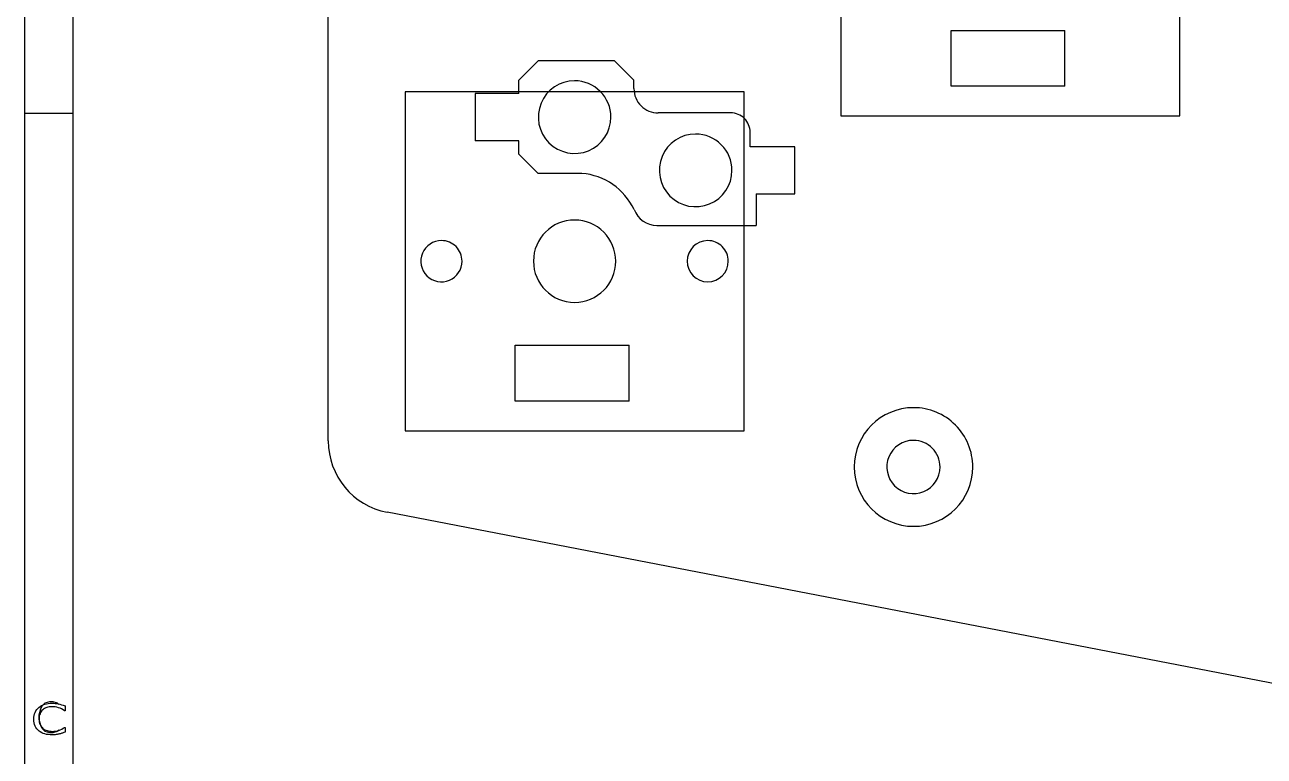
# Model space of a CAD drawing. Header units: millimetres. Extents: x 0 to 277, y 107 to 297.
# Drawn here: x 0.1 to 51.3, y 170.4 to 200.6 of the extents above; entities that cross this region are included whole.
import ezdxf

# ---------------------------------------------------------------- set-up
doc = ezdxf.new("R2010")
doc.units = ezdxf.units.MM
doc.layers.add('Layer_1', color=7, linetype='CONTINUOUS')

msp = doc.modelspace()

# ---------------------------------------------------------------- linework, layer by layer
at = {"layer": 'Layer_1', "color": 7}
for points in [[(0.075, 296.925), (277.0772, 296.925), (277.0772, 106.9178), (0.075, 106.9178)], [(0.075, 296.925), (277.0772, 296.925), (277.0772, 106.9178), (0.075, 106.9178)], [(0.075, 296.925), (277.0772, 296.925), (277.0772, 106.9178), (0.075, 106.9178)], [(2.075, 294.925), (275.0772, 294.925), (275.0772, 108.9178), (2.075, 108.9178)], [(2.075, 294.925), (275.0772, 294.925), (275.0772, 108.9178), (2.075, 108.9178)], [(2.075, 294.925), (275.0772, 294.925), (275.0772, 108.9178), (2.075, 108.9178)], [(33.7894, 196.8156), (47.7894, 196.8156), (47.7894, 210.8156), (33.7894, 210.8156)], [(22.789401, 198.2656)], [(22.789401, 198.2656)], [(22.789401, 198.2656)], [(15.7894, 183.8156), (29.7894, 183.8156), (29.7894, 197.8156), (15.7894, 197.8156)], [(27.789401, 196.0656)], [(27.789401, 196.0656)], [(27.789401, 196.0656)], [(22.789401, 192.5156)], [(22.789401, 192.5156)], [(22.789401, 192.5156)], [(17.289399, 191.6656)], [(17.289399, 191.6656)], [(17.289399, 191.6656)], [(28.289401, 191.6656)], [(28.289401, 191.6656)], [(28.289401, 191.6656)], [(36.789401, 184.7656)], [(36.789401, 183.4156)], [(36.789401, 183.4156)], [(36.789401, 183.4156)]]:
    msp.add_lwpolyline(points, close=True, dxfattribs=at)
for points in [[(12.6114, 183.3901), (12.6114, 232.3655)], [(38.3394, 200.3406), (43.0394, 200.3406)], [(38.3394, 198.0406), (38.3394, 200.3406)], [(43.0394, 198.0406), (43.0394, 200.3406)], [(21.2894, 199.0906), (20.4894, 198.2906)], [(24.4394, 199.0906), (21.2894, 199.0906)], [(24.4394, 199.0906), (25.2394, 198.2906)], [(20.4894, 197.7406), (20.4894, 198.2906)], [(25.2394, 197.9406), (25.2394, 198.2906)], [(18.6854, 197.7406), (18.6854, 195.7906)], [(20.4894, 197.7406), (18.6854, 197.7406)], [(43.0394, 198.0406), (38.3394, 198.0406)], [(0.075, 196.925), (2.075, 196.925)], [(0.075, 196.925), (2.075, 196.925)], [(0.075, 196.925), (2.075, 196.925)], [(29.2394, 196.9406), (26.2394, 196.9406)], [(30.0394, 195.5406), (30.0394, 196.1406)], [(20.4894, 195.7906), (18.6854, 195.7906)], [(20.4894, 195.2406), (20.4894, 195.7906)], [(20.4894, 195.2406), (21.2894, 194.4406)], [(31.8934, 195.5406), (30.0394, 195.5406)], [(31.8934, 193.5906), (31.8934, 195.5406)], [(23.0894, 194.4406), (21.2894, 194.4406)], [(30.2934, 193.5906), (30.2934, 192.9906)], [(30.2934, 193.5906), (31.8934, 193.5906)], [(30.2934, 192.9906), (30.2934, 192.2906)], [(26.1894, 192.2906), (30.2934, 192.2906)], [(20.3394, 187.3406), (25.0394, 187.3406)], [(20.3394, 185.0406), (20.3394, 187.3406)], [(25.0394, 185.0406), (25.0394, 187.3406)], [(25.0394, 185.0406), (20.3394, 185.0406)], [(99.4485, 164.1388), (15.0423, 180.4445)], [(1.4774, 171.4552), (1.4155, 171.3933), (1.2298, 171.3314), (1.106, 171.3314), (0.9202, 171.3933), (0.7964, 171.5171), (0.7345, 171.6409), (0.6726, 171.8885), (0.6726, 172.0743), (0.7345, 172.3219), (0.7964, 172.4457), (0.9202, 172.5695), (1.106, 172.6314), (1.2298, 172.6314), (1.4155, 172.5695), (1.4774, 172.5076)], [(1.4774, 171.4552), (1.4155, 171.3933), (1.2298, 171.3314), (1.106, 171.3314), (0.9202, 171.3933), (0.7964, 171.5171), (0.7345, 171.6409), (0.6726, 171.8885), (0.6726, 172.0743), (0.7345, 172.3219), (0.7964, 172.4457), (0.9202, 172.5695), (1.106, 172.6314), (1.2298, 172.6314), (1.4155, 172.5695), (1.4774, 172.5076)], [(1.4774, 171.4552), (1.4155, 171.3933), (1.2298, 171.3314), (1.106, 171.3314), (0.9202, 171.3933), (0.7964, 171.5171), (0.7345, 171.6409), (0.6726, 171.8885), (0.6726, 172.0743), (0.7345, 172.3219), (0.7964, 172.4457), (0.9202, 172.5695), (1.106, 172.6314), (1.2298, 172.6314), (1.4155, 172.5695), (1.4774, 172.5076)], [(1.736637, 172.44726), (1.736637, 172.24837), (1.721007, 172.24837)], [(1.736637, 172.44726), (1.736637, 172.24837), (1.721007, 172.24837)], [(1.736637, 172.44726), (1.736637, 172.24837), (1.721007, 172.24837)], [(1.722051, 171.56297), (1.736641, 171.56297), (1.736643, 171.36641)], [(1.722051, 171.56297), (1.736641, 171.56297), (1.736643, 171.36641)], [(1.722051, 171.56297), (1.736641, 171.56297), (1.736643, 171.36641)]]:
    msp.add_lwpolyline(points, dxfattribs=at)
for points in [[(22.789401, 198.2656), (22.182708, 198.2656), (21.635753, 197.900137), (21.403582, 197.339625)], [(22.789401, 198.2656), (22.182708, 198.2656), (21.635753, 197.900137), (21.403582, 197.339625)], [(22.789401, 198.2656), (22.182708, 198.2656), (21.635753, 197.900137), (21.403582, 197.339625)], [(23.850061, 197.82626), (23.568757, 198.107565), (23.187226, 198.2656), (22.789401, 198.2656)], [(23.850061, 197.82626), (23.568757, 198.107565), (23.187226, 198.2656), (22.789401, 198.2656)], [(23.850061, 197.82626), (23.568757, 198.107565), (23.187226, 198.2656), (22.789401, 198.2656)], [(24.289401, 196.7656), (24.289401, 197.163425), (24.131366, 197.544956), (23.850061, 197.82626)], [(24.289401, 196.7656), (24.289401, 197.163425), (24.131366, 197.544956), (23.850061, 197.82626)], [(24.289401, 196.7656), (24.289401, 197.163425), (24.131366, 197.544956), (23.850061, 197.82626)], [(25.2394, 197.9406), (25.2394, 197.675384), (25.344757, 197.42103), (25.532293, 197.233493)], [(21.403582, 197.339625), (21.17141, 196.779114), (21.299744, 196.133937), (21.728741, 195.70494)], [(21.403582, 197.339625), (21.17141, 196.779114), (21.299744, 196.133937), (21.728741, 195.70494)], [(21.403582, 197.339625), (21.17141, 196.779114), (21.299744, 196.133937), (21.728741, 195.70494)], [(25.532293, 197.233493), (25.71983, 197.045957), (25.974184, 196.9406), (26.2394, 196.9406)], [(23.363426, 195.379781), (23.923938, 195.611952), (24.289401, 196.158907), (24.289401, 196.7656)], [(23.363426, 195.379781), (23.923938, 195.611952), (24.289401, 196.158907), (24.289401, 196.7656)], [(23.363426, 195.379781), (23.923938, 195.611952), (24.289401, 196.158907), (24.289401, 196.7656)], [(29.805085, 196.706285), (29.655056, 196.856315), (29.451573, 196.9406), (29.2394, 196.9406)], [(30.0394, 196.1406), (30.0394, 196.352773), (29.955115, 196.556256), (29.805085, 196.706285)], [(21.728741, 195.70494), (22.157738, 195.275943), (22.802915, 195.147609), (23.363426, 195.379781)], [(21.728741, 195.70494), (22.157738, 195.275943), (22.802915, 195.147609), (23.363426, 195.379781)], [(21.728741, 195.70494), (22.157738, 195.275943), (22.802915, 195.147609), (23.363426, 195.379781)], [(27.789401, 196.0656), (27.182708, 196.0656), (26.635753, 195.700137), (26.403582, 195.139625)], [(27.789401, 196.0656), (27.182708, 196.0656), (26.635753, 195.700137), (26.403582, 195.139625)], [(27.789401, 196.0656), (27.182708, 196.0656), (26.635753, 195.700137), (26.403582, 195.139625)], [(28.850061, 195.62626), (28.568757, 195.907565), (28.187226, 196.0656), (27.789401, 196.0656)], [(28.850061, 195.62626), (28.568757, 195.907565), (28.187226, 196.0656), (27.789401, 196.0656)], [(28.850061, 195.62626), (28.568757, 195.907565), (28.187226, 196.0656), (27.789401, 196.0656)], [(29.289401, 194.5656), (29.289401, 194.963425), (29.131366, 195.344956), (28.850061, 195.62626)], [(29.289401, 194.5656), (29.289401, 194.963425), (29.131366, 195.344956), (28.850061, 195.62626)], [(29.289401, 194.5656), (29.289401, 194.963425), (29.131366, 195.344956), (28.850061, 195.62626)], [(26.403582, 195.139625), (26.17141, 194.579114), (26.299744, 193.933937), (26.728741, 193.50494)], [(26.403582, 195.139625), (26.17141, 194.579114), (26.299744, 193.933937), (26.728741, 193.50494)], [(26.403582, 195.139625), (26.17141, 194.579114), (26.299744, 193.933937), (26.728741, 193.50494)], [(25.2448, 192.9486), (24.843773, 193.794688), (24.02251, 194.363179), (23.0894, 194.4406)], [(28.363426, 193.179781), (28.923938, 193.411952), (29.289401, 193.958907), (29.289401, 194.5656)], [(28.363426, 193.179781), (28.923938, 193.411952), (29.289401, 193.958907), (29.289401, 194.5656)], [(28.363426, 193.179781), (28.923938, 193.411952), (29.289401, 193.958907), (29.289401, 194.5656)], [(26.728741, 193.50494), (27.157738, 193.075943), (27.802915, 192.947609), (28.363426, 193.179781)], [(26.728741, 193.50494), (27.157738, 193.075943), (27.802915, 192.947609), (28.363426, 193.179781)], [(26.728741, 193.50494), (27.157738, 193.075943), (27.802915, 192.947609), (28.363426, 193.179781)], [(25.2497, 192.9486), (25.393479, 192.553544), (25.768994, 192.2906), (26.1894, 192.2906)], [(22.789401, 192.5156), (21.850517, 192.5156), (21.089401, 191.754484), (21.089401, 190.8156)], [(22.789401, 192.5156), (21.850517, 192.5156), (21.089401, 191.754484), (21.089401, 190.8156)], [(22.789401, 192.5156), (21.850517, 192.5156), (21.089401, 191.754484), (21.089401, 190.8156)], [(23.991483, 192.017682), (23.672671, 192.336493), (23.240269, 192.5156), (22.789401, 192.5156)], [(23.991483, 192.017682), (23.672671, 192.336493), (23.240269, 192.5156), (22.789401, 192.5156)], [(23.991483, 192.017682), (23.672671, 192.336493), (23.240269, 192.5156), (22.789401, 192.5156)], [(24.489401, 190.8156), (24.489401, 191.266468), (24.310294, 191.69887), (23.991483, 192.017682)], [(24.489401, 190.8156), (24.489401, 191.266468), (24.310294, 191.69887), (23.991483, 192.017682)], [(24.489401, 190.8156), (24.489401, 191.266468), (24.310294, 191.69887), (23.991483, 192.017682)], [(17.289399, 191.6656), (16.945606, 191.6656), (16.635665, 191.458504), (16.504101, 191.140881)], [(17.289399, 191.6656), (16.945606, 191.6656), (16.635665, 191.458504), (16.504101, 191.140881)], [(17.289399, 191.6656), (16.945606, 191.6656), (16.635665, 191.458504), (16.504101, 191.140881)], [(17.89044, 191.416641), (17.731034, 191.576047), (17.514833, 191.6656), (17.289399, 191.6656)], [(17.89044, 191.416641), (17.731034, 191.576047), (17.514833, 191.6656), (17.289399, 191.6656)], [(17.89044, 191.416641), (17.731034, 191.576047), (17.514833, 191.6656), (17.289399, 191.6656)], [(28.289401, 191.6656), (27.819959, 191.6656), (27.439401, 191.285042), (27.439401, 190.8156)], [(28.289401, 191.6656), (27.819959, 191.6656), (27.439401, 191.285042), (27.439401, 190.8156)], [(28.289401, 191.6656), (27.819959, 191.6656), (27.439401, 191.285042), (27.439401, 190.8156)], [(28.890442, 191.416641), (28.731036, 191.576047), (28.514835, 191.6656), (28.289401, 191.6656)], [(28.890442, 191.416641), (28.731036, 191.576047), (28.514835, 191.6656), (28.289401, 191.6656)], [(28.890442, 191.416641), (28.731036, 191.576047), (28.514835, 191.6656), (28.289401, 191.6656)], [(16.504101, 191.140881), (16.372538, 190.823258), (16.44526, 190.457658), (16.688358, 190.214559)], [(16.504101, 191.140881), (16.372538, 190.823258), (16.44526, 190.457658), (16.688358, 190.214559)], [(16.504101, 191.140881), (16.372538, 190.823258), (16.44526, 190.457658), (16.688358, 190.214559)], [(18.139399, 190.8156), (18.139399, 191.041034), (18.049846, 191.257235), (17.89044, 191.416641)], [(18.139399, 190.8156), (18.139399, 191.041034), (18.049846, 191.257235), (17.89044, 191.416641)], [(18.139399, 190.8156), (18.139399, 191.041034), (18.049846, 191.257235), (17.89044, 191.416641)], [(29.139401, 190.8156), (29.139401, 191.041034), (29.049848, 191.257235), (28.890442, 191.416641)], [(29.139401, 190.8156), (29.139401, 191.041034), (29.049848, 191.257235), (28.890442, 191.416641)], [(29.139401, 190.8156), (29.139401, 191.041034), (29.049848, 191.257235), (28.890442, 191.416641)], [(17.61468, 190.030302), (17.932303, 190.161866), (18.139399, 190.471807), (18.139399, 190.8156)], [(17.61468, 190.030302), (17.932303, 190.161866), (18.139399, 190.471807), (18.139399, 190.8156)], [(17.61468, 190.030302), (17.932303, 190.161866), (18.139399, 190.471807), (18.139399, 190.8156)], [(21.089401, 190.8156), (21.089401, 189.876716), (21.850517, 189.1156), (22.789401, 189.1156)], [(21.089401, 190.8156), (21.089401, 189.876716), (21.850517, 189.1156), (22.789401, 189.1156)], [(21.089401, 190.8156), (21.089401, 189.876716), (21.850517, 189.1156), (22.789401, 189.1156)], [(22.789401, 189.1156), (23.728285, 189.1156), (24.489401, 189.876716), (24.489401, 190.8156)], [(22.789401, 189.1156), (23.728285, 189.1156), (24.489401, 189.876716), (24.489401, 190.8156)], [(22.789401, 189.1156), (23.728285, 189.1156), (24.489401, 189.876716), (24.489401, 190.8156)], [(27.439401, 190.8156), (27.439401, 190.346158), (27.819959, 189.9656), (28.289401, 189.9656)], [(27.439401, 190.8156), (27.439401, 190.346158), (27.819959, 189.9656), (28.289401, 189.9656)], [(27.439401, 190.8156), (27.439401, 190.346158), (27.819959, 189.9656), (28.289401, 189.9656)], [(28.289401, 189.9656), (28.758843, 189.9656), (29.139401, 190.346158), (29.139401, 190.8156)], [(28.289401, 189.9656), (28.758843, 189.9656), (29.139401, 190.346158), (29.139401, 190.8156)], [(28.289401, 189.9656), (28.758843, 189.9656), (29.139401, 190.346158), (29.139401, 190.8156)], [(16.688358, 190.214559), (16.931457, 189.971461), (17.297057, 189.898739), (17.61468, 190.030302)], [(16.688358, 190.214559), (16.931457, 189.971461), (17.297057, 189.898739), (17.61468, 190.030302)], [(16.688358, 190.214559), (16.931457, 189.971461), (17.297057, 189.898739), (17.61468, 190.030302)], [(36.789401, 184.7656), (35.436303, 184.7656), (34.339401, 183.668698), (34.339401, 182.3156)], [(38.521813, 184.048012), (38.062348, 184.507476), (37.439181, 184.7656), (36.789401, 184.7656)], [(39.239401, 182.3156), (39.239401, 182.96538), (38.981277, 183.588547), (38.521813, 184.048012)], [(12.6114, 183.3901), (12.611365, 181.95265), (13.630951, 180.717184), (15.0423, 180.4445)], [(36.789401, 183.4156), (36.344493, 183.4156), (35.943393, 183.147594), (35.773134, 182.736552)], [(36.789401, 183.4156), (36.344493, 183.4156), (35.943393, 183.147594), (35.773134, 182.736552)], [(36.789401, 183.4156), (36.344493, 183.4156), (35.943393, 183.147594), (35.773134, 182.736552)], [(37.567218, 183.093417), (37.360928, 183.299707), (37.081139, 183.4156), (36.789401, 183.4156)], [(37.567218, 183.093417), (37.360928, 183.299707), (37.081139, 183.4156), (36.789401, 183.4156)], [(37.567218, 183.093417), (37.360928, 183.299707), (37.081139, 183.4156), (36.789401, 183.4156)], [(37.889401, 182.3156), (37.889401, 182.607338), (37.773508, 182.887127), (37.567218, 183.093417)], [(37.889401, 182.3156), (37.889401, 182.607338), (37.773508, 182.887127), (37.567218, 183.093417)], [(37.889401, 182.3156), (37.889401, 182.607338), (37.773508, 182.887127), (37.567218, 183.093417)], [(34.339401, 182.3156), (34.339401, 180.962502), (35.436303, 179.8656), (36.789401, 179.8656)], [(35.773134, 182.736552), (35.602874, 182.32551), (35.696986, 181.85238), (36.011584, 181.537783)], [(35.773134, 182.736552), (35.602874, 182.32551), (35.696986, 181.85238), (36.011584, 181.537783)], [(35.773134, 182.736552), (35.602874, 182.32551), (35.696986, 181.85238), (36.011584, 181.537783)], [(36.789401, 179.8656), (38.142499, 179.8656), (39.239401, 180.962502), (39.239401, 182.3156)], [(37.210353, 181.299333), (37.621395, 181.469592), (37.889401, 181.870692), (37.889401, 182.3156)], [(37.210353, 181.299333), (37.621395, 181.469592), (37.889401, 181.870692), (37.889401, 182.3156)], [(37.210353, 181.299333), (37.621395, 181.469592), (37.889401, 181.870692), (37.889401, 182.3156)], [(36.011584, 181.537783), (36.326181, 181.223185), (36.799311, 181.129073), (37.210353, 181.299333)], [(36.011584, 181.537783), (36.326181, 181.223185), (36.799311, 181.129073), (37.210353, 181.299333)], [(36.011584, 181.537783), (36.326181, 181.223185), (36.799311, 181.129073), (37.210353, 181.299333)], [(0.898903, 172.51486), (0.992679, 172.54366), (1.096528, 172.55806), (1.210449, 172.55806)], [(0.898903, 172.51486), (0.992679, 172.54366), (1.096528, 172.55806), (1.210449, 172.55806)], [(0.898903, 172.51486), (0.992679, 172.54366), (1.096528, 172.55806), (1.210449, 172.55806)], [(1.210449, 172.55806), (1.293806, 172.55806), (1.376815, 172.549893), (1.459477, 172.53356)], [(1.210449, 172.55806), (1.293806, 172.55806), (1.376815, 172.549893), (1.459477, 172.53356)], [(1.210449, 172.55806), (1.293806, 172.55806), (1.376815, 172.549893), (1.459477, 172.53356)], [(0.449821, 171.90381), (0.449821, 172.007623), (0.467881, 172.100437), (0.504001, 172.18225)], [(0.449821, 171.90381), (0.449821, 172.007623), (0.467881, 172.100437), (0.504001, 172.18225)], [(0.449821, 171.90381), (0.449821, 172.007623), (0.467881, 172.100437), (0.504001, 172.18225)], [(0.504001, 172.18225), (0.540121, 172.264063), (0.592219, 172.33318), (0.660295, 172.3896)], [(0.504001, 172.18225), (0.540121, 172.264063), (0.592219, 172.33318), (0.660295, 172.3896)], [(0.504001, 172.18225), (0.540121, 172.264063), (0.592219, 172.33318), (0.660295, 172.3896)], [(0.660295, 172.3896), (0.726288, 172.444333), (0.805824, 172.486087), (0.898903, 172.51486)], [(0.660295, 172.3896), (0.726288, 172.444333), (0.805824, 172.486087), (0.898903, 172.51486)], [(0.660295, 172.3896), (0.726288, 172.444333), (0.805824, 172.486087), (0.898903, 172.51486)], [(0.704056, 172.12743), (0.677663, 172.063097), (0.664466, 171.98862), (0.664466, 171.904)], [(0.704056, 172.12743), (0.677663, 172.063097), (0.664466, 171.98862), (0.664466, 171.904)], [(0.704056, 172.12743), (0.677663, 172.063097), (0.664466, 171.98862), (0.664466, 171.904)], [(0.816587, 172.28823), (0.76866, 172.245897), (0.73115, 172.192297), (0.704056, 172.12743)], [(0.816587, 172.28823), (0.76866, 172.245897), (0.73115, 172.192297), (0.704056, 172.12743)], [(0.816587, 172.28823), (0.76866, 172.245897), (0.73115, 172.192297), (0.704056, 172.12743)], [(0.984343, 172.38383), (0.921823, 172.363497), (0.865904, 172.33163), (0.816587, 172.28823)], [(0.984343, 172.38383), (0.921823, 172.363497), (0.865904, 172.33163), (0.816587, 172.28823)], [(0.984343, 172.38383), (0.921823, 172.363497), (0.865904, 172.33163), (0.816587, 172.28823)], [(1.196902, 172.41513), (1.118408, 172.41513), (1.047555, 172.404697), (0.984343, 172.38383)], [(1.196902, 172.41513), (1.118408, 172.41513), (1.047555, 172.404697), (0.984343, 172.38383)], [(1.196902, 172.41513), (1.118408, 172.41513), (1.047555, 172.404697), (0.984343, 172.38383)], [(1.466769, 172.37533), (1.382718, 172.401863), (1.292762, 172.41513), (1.196902, 172.41513)], [(1.466769, 172.37533), (1.382718, 172.401863), (1.292762, 172.41513), (1.196902, 172.41513)], [(1.466769, 172.37533), (1.382718, 172.401863), (1.292762, 172.41513), (1.196902, 172.41513)], [(1.459477, 172.53356), (1.542834, 172.517227), (1.63522, 172.48846), (1.736637, 172.44726)], [(1.459477, 172.53356), (1.542834, 172.517227), (1.63522, 172.48846), (1.736637, 172.44726)], [(1.459477, 172.53356), (1.542834, 172.517227), (1.63522, 172.48846), (1.736637, 172.44726)], [(1.721007, 172.24837), (1.635566, 172.306503), (1.55082, 172.348823), (1.466769, 172.37533)], [(1.721007, 172.24837), (1.635566, 172.306503), (1.55082, 172.348823), (1.466769, 172.37533)], [(1.721007, 172.24837), (1.635566, 172.306503), (1.55082, 172.348823), (1.466769, 172.37533)], [(0.506091, 171.6152), (0.468578, 171.698147), (0.449821, 171.79435), (0.449821, 171.90381)], [(0.506091, 171.6152), (0.468578, 171.698147), (0.449821, 171.79435), (0.449821, 171.90381)], [(0.506091, 171.6152), (0.468578, 171.698147), (0.449821, 171.79435), (0.449821, 171.90381)], [(0.662385, 171.41124), (0.5957, 171.46484), (0.543602, 171.532827), (0.506091, 171.6152)], [(0.662385, 171.41124), (0.5957, 171.46484), (0.543602, 171.532827), (0.506091, 171.6152)], [(0.662385, 171.41124), (0.5957, 171.46484), (0.543602, 171.532827), (0.506091, 171.6152)], [(0.664466, 171.904), (0.664466, 171.815413), (0.679053, 171.73924), (0.708226, 171.67548)], [(0.664466, 171.904), (0.664466, 171.815413), (0.679053, 171.73924), (0.708226, 171.67548)], [(0.664466, 171.904), (0.664466, 171.815413), (0.679053, 171.73924), (0.708226, 171.67548)], [(0.708226, 171.67548), (0.738093, 171.611747), (0.776298, 171.55984), (0.822841, 171.51976)], [(0.708226, 171.67548), (0.738093, 171.611747), (0.776298, 171.55984), (0.822841, 171.51976)], [(0.708226, 171.67548), (0.738093, 171.611747), (0.776298, 171.55984), (0.822841, 171.51976)], [(1.478233, 171.43856), (1.565063, 171.466227), (1.646336, 171.507697), (1.722051, 171.56297)], [(1.478233, 171.43856), (1.565063, 171.466227), (1.646336, 171.507697), (1.722051, 171.56297)], [(1.478233, 171.43856), (1.565063, 171.466227), (1.646336, 171.507697), (1.722051, 171.56297)], [(0.902035, 171.29021), (0.810343, 171.316143), (0.73046, 171.356487), (0.662385, 171.41124)], [(0.902035, 171.29021), (0.810343, 171.316143), (0.73046, 171.356487), (0.662385, 171.41124)], [(0.902035, 171.29021), (0.810343, 171.316143), (0.73046, 171.356487), (0.662385, 171.41124)], [(0.822841, 171.51976), (0.871468, 171.478027), (0.928081, 171.446993), (0.99268, 171.42666)], [(0.822841, 171.51976), (0.871468, 171.478027), (0.928081, 171.446993), (0.99268, 171.42666)], [(0.822841, 171.51976), (0.871468, 171.478027), (0.928081, 171.446993), (0.99268, 171.42666)], [(1.209413, 171.25211), (1.096881, 171.25211), (0.994422, 171.26481), (0.902035, 171.29021)], [(1.209413, 171.25211), (1.096881, 171.25211), (0.994422, 171.26481), (0.902035, 171.29021)], [(1.209413, 171.25211), (1.096881, 171.25211), (0.994422, 171.26481), (0.902035, 171.29021)], [(0.99268, 171.42666), (1.057973, 171.406927), (1.126743, 171.39706), (1.198988, 171.39706)], [(0.99268, 171.42666), (1.057973, 171.406927), (1.126743, 171.39706), (1.198988, 171.39706)], [(0.99268, 171.42666), (1.057973, 171.406927), (1.126743, 171.39706), (1.198988, 171.39706)], [(1.198988, 171.39706), (1.298321, 171.39706), (1.391403, 171.410893), (1.478233, 171.43856)], [(1.198988, 171.39706), (1.298321, 171.39706), (1.391403, 171.410893), (1.478233, 171.43856)], [(1.198988, 171.39706), (1.298321, 171.39706), (1.391403, 171.410893), (1.478233, 171.43856)], [(1.373, 171.26401), (1.32368, 171.256077), (1.269151, 171.25211), (1.209413, 171.25211)], [(1.373, 171.26401), (1.32368, 171.256077), (1.269151, 171.25211), (1.209413, 171.25211)], [(1.373, 171.26401), (1.32368, 171.256077), (1.269151, 171.25211), (1.209413, 171.25211)], [(1.51158, 171.29111), (1.469207, 171.280377), (1.423013, 171.271343), (1.373, 171.26401)], [(1.51158, 171.29111), (1.469207, 171.280377), (1.423013, 171.271343), (1.373, 171.26401)], [(1.51158, 171.29111), (1.469207, 171.280377), (1.423013, 171.271343), (1.373, 171.26401)], [(1.632448, 171.32831), (1.601881, 171.316443), (1.561592, 171.304043), (1.51158, 171.29111)], [(1.632448, 171.32831), (1.601881, 171.316443), (1.561592, 171.304043), (1.51158, 171.29111)], [(1.632448, 171.32831), (1.601881, 171.316443), (1.561592, 171.304043), (1.51158, 171.29111)], [(1.736643, 171.36641), (1.698436, 171.352877), (1.663705, 171.340177), (1.632448, 171.32831)], [(1.736643, 171.36641), (1.698436, 171.352877), (1.663705, 171.340177), (1.632448, 171.32831)], [(1.736643, 171.36641), (1.698436, 171.352877), (1.663705, 171.340177), (1.632448, 171.32831)]]:
    msp.add_open_spline(points, degree=3, dxfattribs=at)

doc.saveas('drawing.dxf')
